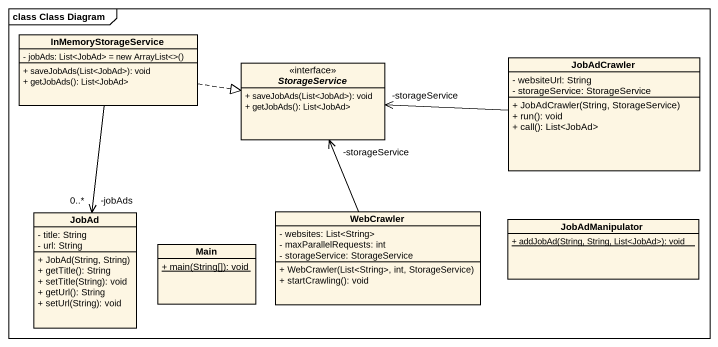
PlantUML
@startuml
mainframe class Class Diagram
hide circle
hide empty members
skinparam classAttributeIconSize 0
class InMemoryStorageService {
  {field} - jobAds: List<JobAd> = new ArrayList<>()
  + saveJobAds(List<JobAd>): void
  + getJobAds(): List<JobAd>
}
interface StorageService <<interface>> {
  + saveJobAds(List<JobAd>): void
  + getJobAds(): List<JobAd>
}
class JobAdCrawler {
  - websiteUrl: String
  - storageService: StorageService
  + JobAdCrawler(String, StorageService)
  + run(): void
  + call(): List<JobAd>
}
class JobAd {
  - title: String
  - url: String
  + JobAd(String, String)
  + getTitle(): String
  + setTitle(String): void
  + getUrl(): String
  + setUrl(String): void
}
class WebCrawler {
  - websites: List<String>
  - maxParallelRequests: int
  - storageService: StorageService
  + WebCrawler(List<String>, int, StorageService)
  + startCrawling(): void
}
class JobAdManipulator {
  {static} + addJobAd(String, String, List<JobAd>): void
}
class Main {
  {static} + main(String[]): void
}
InMemoryStorageService .right.|> StorageService
InMemoryStorageService --> "-jobAds\n0..*" JobAd
JobAdCrawler -left-> "-storageService" StorageService
WebCrawler -up-> "-storageService" StorageService
@enduml
